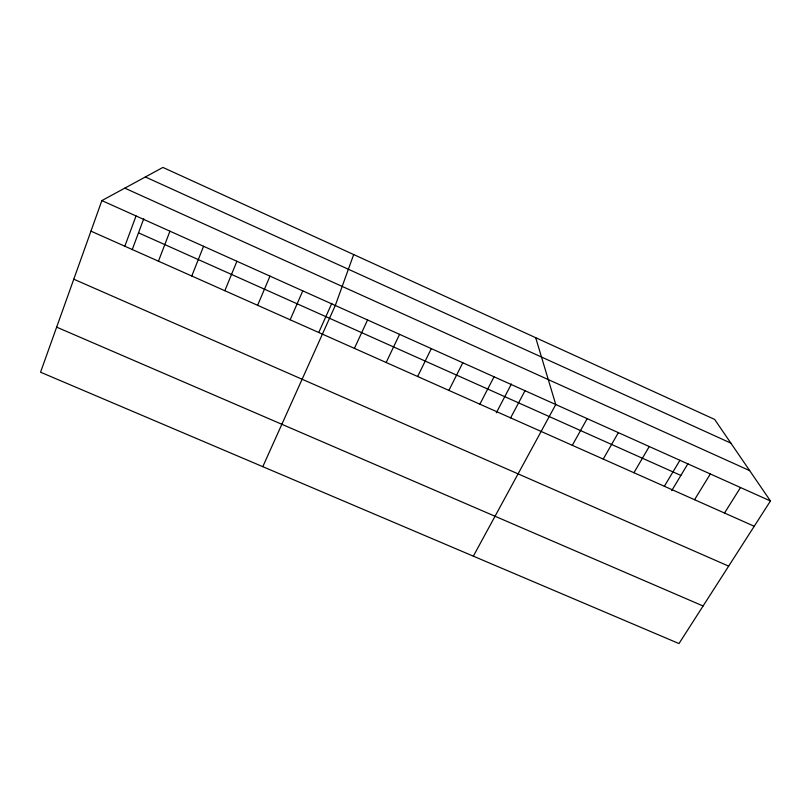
<?xml version="1.0" encoding="UTF-8"?>
<svg xmlns="http://www.w3.org/2000/svg" width="811" height="811" viewBox="0 0 811 811"><rect width="100%" height="100%" fill="white"/><g stroke="black" fill="none" stroke-linecap="round" stroke-linejoin="round"><path stroke-width="1.22" d="M101.862 200.601L40.55 372.208L678.989 643.569L770.45 500.975L714.653 419.429L162.91 167.431L101.862 200.601L770.45 500.975M353.687 254.563L335.298 305.473L262.794 466.67M124.833 246.22L136.045 215.959M132.203 249.687L143.74 218.777M158.449 261.172L169.945 231.196M191.781 276.004L203.571 246.291M224.84 290.713L236.913 261.274M257.624 305.301L269.982 276.125M290.156 319.777L302.777 290.865M318.764 332.459L331.841 303.304M354.417 348.365L367.565 319.97M386.158 362.487L399.57 334.345M417.645 376.497L431.31 348.608M448.888 390.395L462.797 362.76M479.879 404.192L494.041 376.791M496.322 412.789L511.417 383.988M510.626 417.868L525.021 390.709M473.34 556.164L555.768 404.527L535.686 337.69M572.313 445.31L587.184 418.638M603.242 459.077L618.347 432.638M633.928 472.722L649.256 446.526M664.361 486.265L679.922 460.303M671.711 490.635L687.941 463.71M694.561 499.698L710.345 473.969M724.517 513.028L740.514 487.523M56.648 327.147L703.086 605.999M73.781 279.207L728.663 566.129M90.944 231.145L754.23 526.258M138.499 232.828L680.875 475.439M124.782 188.142L749.688 470.633M145.362 176.96L730.863 443.12"/></g></svg>
